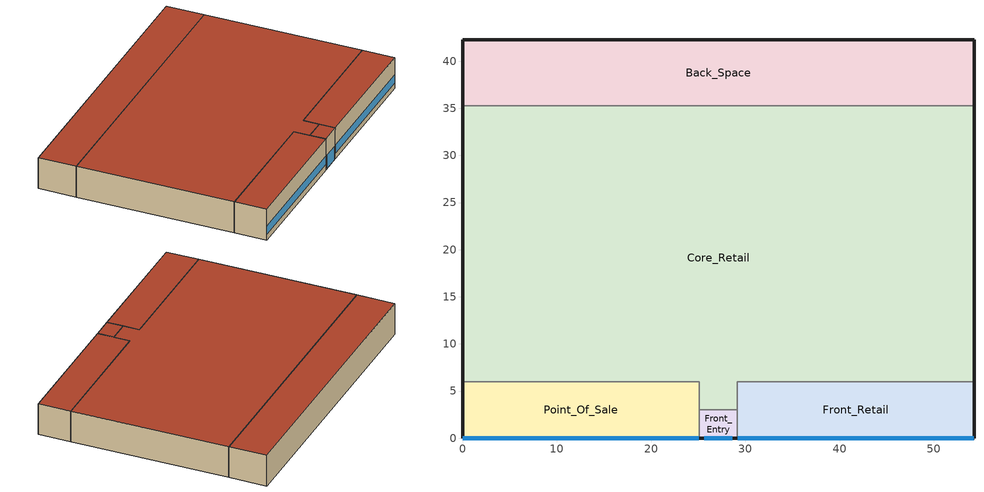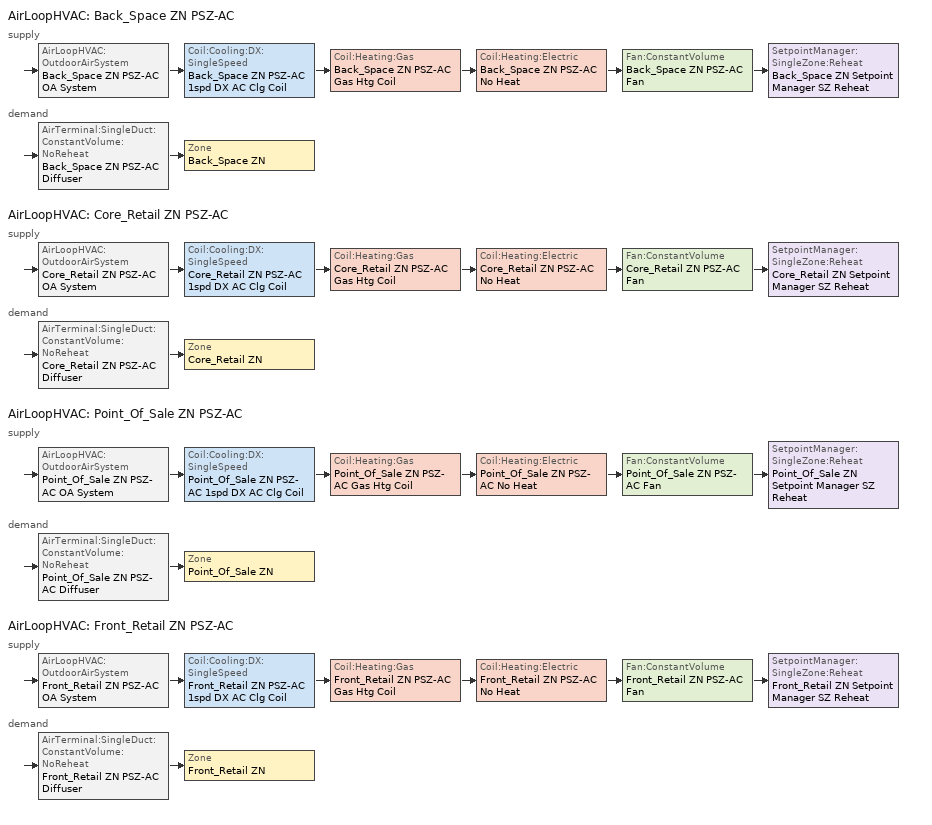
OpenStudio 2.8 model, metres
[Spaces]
Core_Retail
 floor ground: 54.27,35.27 54.27,6 29.14,6 29.14,3 25.14,3 25.14,6 0,6 0,35.27 z0
 wall outside: 54.27,6 54.27,35.27 / 0,35.27 0,6 z0:6.1
 wall to Point_Of_Sale: 0,6 25.14,6 25.14,3 z0:6.1
 wall to Back_Space: 54.27,35.27 0,35.27 z0:6.1
 wall to Front_Retail: 29.14,3 29.14,6 54.27,6 z0:6.1
 wall to Front_Entry: 25.14,3 29.14,3 z0:6.1
 roof outside: 29.14,3 29.14,6 54.27,6 54.27,35.27 0,35.27 0,6 25.14,6 25.14,3 z6.1
Front_Retail
 floor ground: 54.27,6 54.27,0 29.14,0 29.14,6 z0
 wall outside: 29.14,0 54.27,0 54.27,6 z0:6.1
 wall to Front_Entry: 29.14,3 29.14,0 z0:6.1
 window: 29.19,0 54.22,0 z1.14:2.66
 roof outside: 54.27,0 54.27,6 29.14,6 29.14,0 z6.1
Back_Space
 floor ground: 54.27,42.27 54.27,35.27 0,35.27 0,42.27 z0
 wall outside: 54.27,35.27 54.27,42.27 0,42.27 0,35.27 z0:6.1
 roof outside: 54.27,35.27 54.27,42.27 0,42.27 0,35.27 z6.1
Front_Entry
 floor ground: 29.14,3 29.14,0 25.14,0 25.14,3 z0
 wall outside: 25.14,0 29.14,0 z0:6.1
 wall to Point_Of_Sale: 25.14,3 25.14,0 z0:6.1
 window: 25.64,0 28.64,0 z0.05:2.66
 roof outside: 29.14,0 29.14,3 25.14,3 25.14,0 z6.1
Point_Of_Sale
 floor ground: 25.14,6 25.14,0 0,0 0,6 z0
 wall outside: 0,6 0,0 25.14,0 z0:6.1
 window: 0.05,0 25.09,0 z1.14:2.66
 roof outside: 25.14,0 25.14,6 0,6 0,0 z6.1
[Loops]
AirLoopHVAC 'Back_Space ZN PSZ-AC'
 supply: AirLoopHVAC:OutdoorAirSystem 'Back_Space ZN PSZ-AC OA System' > Coil:Cooling:DX:SingleSpeed 'Back_Space ZN PSZ-AC 1spd DX AC Clg Coil' > Coil:Heating:Gas 'Back_Space ZN PSZ-AC Gas Htg Coil' > Coil:Heating:Electric 'Back_Space ZN PSZ-AC No Heat' > Fan:ConstantVolume 'Back_Space ZN PSZ-AC Fan' > SetpointManager:SingleZone:Reheat 'Back_Space ZN Setpoint Manager SZ Reheat'
 demand: AirTerminal:SingleDuct:ConstantVolume:NoReheat 'Back_Space ZN PSZ-AC Diffuser' > Zone 'Back_Space ZN'
AirLoopHVAC 'Core_Retail ZN PSZ-AC'
 supply: AirLoopHVAC:OutdoorAirSystem 'Core_Retail ZN PSZ-AC OA System' > Coil:Cooling:DX:SingleSpeed 'Core_Retail ZN PSZ-AC 1spd DX AC Clg Coil' > Coil:Heating:Gas 'Core_Retail ZN PSZ-AC Gas Htg Coil' > Coil:Heating:Electric 'Core_Retail ZN PSZ-AC No Heat' > Fan:ConstantVolume 'Core_Retail ZN PSZ-AC Fan' > SetpointManager:SingleZone:Reheat 'Core_Retail ZN Setpoint Manager SZ Reheat'
 demand: AirTerminal:SingleDuct:ConstantVolume:NoReheat 'Core_Retail ZN PSZ-AC Diffuser' > Zone 'Core_Retail ZN'
AirLoopHVAC 'Point_Of_Sale ZN PSZ-AC'
 supply: AirLoopHVAC:OutdoorAirSystem 'Point_Of_Sale ZN PSZ-AC OA System' > Coil:Cooling:DX:SingleSpeed 'Point_Of_Sale ZN PSZ-AC 1spd DX AC Clg Coil' > Coil:Heating:Gas 'Point_Of_Sale ZN PSZ-AC Gas Htg Coil' > Coil:Heating:Electric 'Point_Of_Sale ZN PSZ-AC No Heat' > Fan:ConstantVolume 'Point_Of_Sale ZN PSZ-AC Fan' > SetpointManager:SingleZone:Reheat 'Point_Of_Sale ZN Setpoint Manager SZ Reheat'
 demand: AirTerminal:SingleDuct:ConstantVolume:NoReheat 'Point_Of_Sale ZN PSZ-AC Diffuser' > Zone 'Point_Of_Sale ZN'
AirLoopHVAC 'Front_Retail ZN PSZ-AC'
 supply: AirLoopHVAC:OutdoorAirSystem 'Front_Retail ZN PSZ-AC OA System' > Coil:Cooling:DX:SingleSpeed 'Front_Retail ZN PSZ-AC 1spd DX AC Clg Coil' > Coil:Heating:Gas 'Front_Retail ZN PSZ-AC Gas Htg Coil' > Coil:Heating:Electric 'Front_Retail ZN PSZ-AC No Heat' > Fan:ConstantVolume 'Front_Retail ZN PSZ-AC Fan' > SetpointManager:SingleZone:Reheat 'Front_Retail ZN Setpoint Manager SZ Reheat'
 demand: AirTerminal:SingleDuct:ConstantVolume:NoReheat 'Front_Retail ZN PSZ-AC Diffuser' > Zone 'Front_Retail ZN'
[Site]
Baltimore Blt Washngtn IntL_MD_USA: Latitude {deg}=39.17; Longitude {deg}=-76.68; Time Zone {hr}=-5; Elevation {m}=45; Terrain=City
[Building]
-RetailStandalone-ASHRAE 169-2006-4A created: 2018-12-05 09:45:46 -0800: North Axis {deg}=0; Default Construction Set=DOE Ref 1980-2004 - Retail - ASHRAE 169-2006-4A; Standards Number of Stories=1; Standards Number of Above Ground Stories=1; Standards Building Type=RetailStandalone
[Site:WaterMainsTemperature]
Calculation Method=Correlation; Annual Average Outdoor Air Temperature {C}=13.15; Maximum Difference In Monthly Average Outdoor Air Temperatures {deltaC}=25.8
[SizingPeriod:DesignDay] Barometric Pressure {Pa}=100786; Sky Clearness=0; Rain Indicator=0; Snow Indicator=0; Day of Month=21; Daylight Saving Time Indicator=0; Humidity Indicating Type=Wetbulb; Dry-Bulb Temperature Range Modifier Type=DefaultMultipliers
Name | Maximum Dry-Bulb Temperature {C} | Daily Dry-Bulb Temperature Range {deltaC} | Humidity Indicating Conditions at Maximum Dry-Bulb | Wind Speed {m/s} | Wind Direction {deg} | Month | Day Type | Solar Model Indicator | ASHRAE Taub | ASHRAE Taud
Baltimore Blt Washngtn IntL Ann Htg 99.6% Condns DB | -10.6 | 0 | -10.6 | 3.9 | 290 | 1 | WinterDesignDay | ASHRAEClearSky
Baltimore Blt Washngtn IntL Ann Clg .4% Condns DB=>MWB | 34.4 | 10.4 | 23.9 | 4.6 | 280 | 7 | SummerDesignDay | ASHRAETau | 0.552 | 1.769
[Site:GroundTemperature:BuildingSurface]
19.713, 19.665, 19.706, 19.745, 20.486, 22.11, 22.459, 22.554, 22.169, 20.607, 20.047, 19.805
[ClimateZones]
Climate Zone Institution Name 1=ASHRAE; Climate Zone Document Name 1=ANSI/ASHRAE Standard 169; Climate Zone Document Year 1=2006; Climate Zone Value 1=4A; Climate Zone Institution Name 2=CEC; Climate Zone Document Name 2=California Climate Zone Descriptions; Climate Zone Document Year 2=1995
[Material:NoMass] Thermal Absorptance=0.9; Solar Absorptance=0.7
Name | Roughness | Thermal Resistance {m2-K/W} | Visible Absorptance
CP02 CARPET PAD | VeryRough | 0.21648 | 0.8
Typical Insulation R-5.94 | Smooth | 1.04695 | 0.7
Typical Carpet Pad | Smooth | 0.21648 | 0.8
Typical Insulation R-16.12 | Smooth | 2.83962 | 0.7
Typical Insulation R-7.46 | Smooth | 1.31358 | 0.7
Typical Insulation | Smooth | 0.0282222 | 0.7
[Material]
Name | Roughness | Thickness {m} | Conductivity {W/m-K} | Density {kg/m3} | Specific Heat {J/kg-K} | Thermal Absorptance | Solar Absorptance | Visible Absorptance
100mm Normalweight concrete floor | MediumSmooth | 0.1016 | 2.31 | 2322 | 832
G01 13mm gypsum board | Smooth | 0.0127 | 0.16 | 800 | 1090 | 0.9 | 0.7 | 0.5
4 in. Normalweight Concrete Floor | MediumRough | 0.1016 | 2.31 | 2322 | 832 | 0.9 | 0.7 | 0.7
1IN Stucco | Smooth | 0.0253 | 0.6918 | 1858 | 837 | 0.9 | 0.7 | 0.92
8IN CONCRETE HW RefBldg | Rough | 0.2032 | 1.311 | 2240 | 836.8 | 0.9 | 0.7 | 0.7
1/2IN Gypsum | Smooth | 0.0127 | 0.16 | 784.9 | 830 | 0.9 | 0.4 | 0.4
Roof Membrane | VeryRough | 0.0095 | 0.16 | 1121.29 | 1460 | 0.9 | 0.7 | 0.7
Metal Roof Surface; F08 Metal surface | Smooth | 0.0008 | 45.28 | 7824 | 500 | 0.9 | 0.7 | 0.7
6 in. Normalweight Concrete Floor | MediumRough | 0.1524 | 2.31 | 2322 | 832 | 0.9 | 0.7 | 0.7
8 in. Concrete Block Basement Wall | MediumRough | 0.2032 | 1.326 | 1842 | 912 | 0.9 | 0.7 | 0.7
G05 25mm wood | MediumSmooth | 0.0254 | 0.15 | 608 | 1630 | 0.9 | 0.5 | 0.5
Std Wood 6inch | MediumSmooth | 0.15 | 0.12 | 540 | 1210 | 0.9 | 0.7 | 0.7
[Construction]
Typical Insulated Exterior Mass Floor: Typical Insulation R-5.94, 4 in. Normalweight Concrete Floor, Typical Carpet Pad
Typical Insulated Exterior Mass Wall R-8.33: 1IN Stucco, 8IN CONCRETE HW RefBldg, Typical Insulation R-5.94, 1/2IN Gypsum
Typical IEAD Roof R-17.24: Roof Membrane, Typical Insulation R-16.12, Metal Roof Surface
Typical Interior Floor: 100mm Normalweight concrete floor, CP02 CARPET PAD
Typical Interior Wall: G01 13mm gypsum board, G01 13mm gypsum board
Typical Interior Ceiling: CP02 CARPET PAD, 100mm Normalweight concrete floor
ext-slab: 6 in. Normalweight Concrete Floor
Typical Insulated Basement Mass Wall R-9.01: Typical Insulation R-7.46, 8 in. Concrete Block Basement Wall
U 0.59 SHGC 0.36 Simple Glazing Window U-0.59 SHGC 0.36: U 0.59 SHGC 0.36 Simple Glazing U-1.18 SHGC 0.36
U 0.59 SHGC 0.36 Simple Glazing Window U-0.59 SHGC 0.36 1: U 0.59 SHGC 0.36 Simple Glazing U-1.18 SHGC 0.36 1
Typical Insulated Metal Door: F08 Metal surface, Typical Insulation
U 0.88 SHGC 0.16 Sgl Ref-A-L Clr 6mm: REF A CLEAR LO 6MM
Typical Overhead Door: Typical Insulation
Typical Interior Window: Clear 3mm
Typical Interior Door; Typical Interior Partition: G05 25mm wood
InteriorFurnishings: Std Wood 6inch
[DefaultConstructionSet]
DOE Ref 1980-2004 - Retail - ASHRAE 169-2006-4A: Default Exterior Surface Constructions=Default Surface Constructions 1; Default Interior Surface Constructions=Default Surface Constructions 2; Default Ground Contact Surface Constructions=Default Surface Constructions 3; Default Exterior SubSurface Constructions=Default Sub Surface Constructions 1; Default Interior SubSurface Constructions=Default Sub Surface Constructions 2; Interior Partition Construction=Typical Interior Partition
[DefaultSurfaceConstructions]
Name | Floor Construction | Wall Construction | Roof Ceiling Construction
Default Surface Constructions 1 | Typical Insulated Exterior Mass Floor | Typical Insulated Exterior Mass Wall R-8.33 | Typical IEAD Roof R-17.24
Default Surface Constructions 2 | Typical Interior Floor | Typical Interior Wall | Typical Interior Ceiling
Default Surface Constructions 3 | ext-slab | Typical Insulated Basement Mass Wall R-9.01
[DefaultSubSurfaceConstructions]
Name | Fixed Window Construction | Operable Window Construction | Door Construction | Glass Door Construction | Overhead Door Construction | Tubular Daylight Dome Construction | Tubular Daylight Diffuser Construction
Default Sub Surface Constructions 1 | U 0.59 SHGC 0.36 Simple Glazing Window U-0.59 SHGC 0.36 | U 0.59 SHGC 0.36 Simple Glazing Window U-0.59 SHGC 0.36 1 | Typical Insulated Metal Door | U 0.88 SHGC 0.16 Sgl Ref-A-L Clr 6mm | Typical Overhead Door | Typical Interior Window | Typical Interior Window
Default Sub Surface Constructions 2 | Typical Interior Window | Typical Interior Window | Typical Interior Door
[WindowMaterial:SimpleGlazingSystem] U-Factor {W/m2-K}=6.72051; Solar Heat Gain Coefficient=0.36; Visible Transmittance=0.27
U 0.59 SHGC 0.36 Simple Glazing U-1.18 SHGC 0.36; U 0.59 SHGC 0.36 Simple Glazing U-1.18 SHGC 0.36 1
[WindowMaterial:Glazing] Optical Data Type=SpectralAverage; Infrared Transmittance at Normal Incidence=0; Front Side Infrared Hemispherical Emissivity=0.84; Conductivity {W/m-K}=0.9; Dirt Correction Factor for Solar and Visible Transmittance=1; Solar Diffusing=No
Name | Thickness {m} | Solar Transmittance at Normal Incidence | Front Side Solar Reflectance at Normal Incidence | Back Side Solar Reflectance at Normal Incidence | Visible Transmittance at Normal Incidence | Front Side Visible Reflectance at Normal Incidence | Back Side Visible Reflectance at Normal Incidence | Back Side Infrared Hemispherical Emissivity
REF A CLEAR LO 6MM | 0.006 | 0.066 | 0.341 | 0.493 | 0.08 | 0.41 | 0.37 | 0.4
Clear 3mm | 0.003 | 0.837 | 0.075 | 0.075 | 0.898 | 0.081 | 0.081 | 0.84
[Space] Building Story=Building Story 1; Part of Total Floor Area=Yes
Name | Space Type | Thermal Zone
Front_Entry | Retail Entry | Front_Entry ZN
Core_Retail | Retail Retail | Core_Retail ZN
Point_Of_Sale | Retail Point_of_Sale | Point_Of_Sale ZN
Front_Retail | Retail Retail | Front_Retail ZN
Back_Space | Retail Back_Space | Back_Space ZN
[BuildingStory]
Building Story 1: Nominal Z Coordinate {m}=0
[SpaceType] Standards Building Type=Retail
Name | Default Schedule Set | Design Specification Outdoor Air Object | Standards Space Type
Retail Back_Space | Retail Back_Space Schedule Set | Retail Back_Space Ventilation | Back_Space
Retail Entry | Retail Entry Schedule Set | Retail Entry Ventilation | Entry
Retail Point_of_Sale | Retail Point_of_Sale Schedule Set | Retail Point_of_Sale Ventilation | Point_of_Sale
Retail Retail | Retail Retail Schedule Set | Retail Retail Ventilation | Retail
[People:Definition] Number of People Calculation Method=People/Area; Fraction Radiant=0.3
Name | People per Space Floor Area {person/m2}
Retail Back_Space People Definition | 0.0358438
Retail Entry People Definition; Retail Point_of_Sale People Definition; Retail Retail People Definition | 0.161459
[People] Work Efficiency Schedule=Work Efficiency Schedule; Clothing Insulation Schedule=Clothing Schedule; Air Velocity Schedule=Air Velocity Schedule; Multiplier=1
Name | People Definition | Space or SpaceType
Retail Back_Space People | Retail Back_Space People Definition | Retail Back_Space
Retail Entry People | Retail Entry People Definition | Retail Entry
Retail Point_of_Sale People | Retail Point_of_Sale People Definition | Retail Point_of_Sale
Retail Retail People | Retail Retail People Definition | Retail Retail
[Lights:Definition] Design Level Calculation Method=Watts/Area; Fraction Radiant=0.7; Fraction Visible=0.2
Name | Watts per Space Floor Area {W/m2}
Retail Back_Space Lights Definition | 12.55
Retail Entry Lights Definition; Retail Point_of_Sale Lights Definition; Retail Retail Lights Definition | 36.2501
[Lights] Fraction Replaceable=0
Name | Lights Definition | Space or SpaceType
Retail Back_Space Lights | Retail Back_Space Lights Definition | Retail Back_Space
Retail Entry Lights | Retail Entry Lights Definition | Retail Entry
Retail Point_of_Sale Lights | Retail Point_of_Sale Lights Definition | Retail Point_of_Sale
Retail Retail Lights | Retail Retail Lights Definition | Retail Retail
[ElectricEquipment:Definition] Design Level Calculation Method=Watts/Area; Fraction Radiant=0.5
Name | Watts per Space Floor Area {W/m2}
Retail Back_Space Elec Equip Definition | 8.07293
Retail Point_of_Sale Elec Equip Definition | 21.5278
Retail Retail Elec Equip Definition | 3.22917
[ElectricEquipment]
Name | Electric Equipment Definition | Space or SpaceType
Retail Back_Space Elec Equip | Retail Back_Space Elec Equip Definition | Retail Back_Space
Retail Point_of_Sale Elec Equip | Retail Point_of_Sale Elec Equip Definition | Retail Point_of_Sale
Retail Retail Elec Equip | Retail Retail Elec Equip Definition | Retail Retail
[DesignSpecification:OutdoorAir] Outdoor Air Method=Sum
Name | Outdoor Air Flow per Floor Area {m3/s-m2}
Retail Back_Space Ventilation | 0.000762
Retail Entry Ventilation; Retail Point_of_Sale Ventilation; Retail Retail Ventilation | 0.001524
[SpaceInfiltration:DesignFlowRate] Design Flow Rate Calculation Method=Flow/ExteriorArea; Flow per Exterior Surface Area {m3/s-m2}=0.00113386; Constant Term Coefficient=1; Temperature Term Coefficient=0; Velocity Term Coefficient=0; Velocity Squared Term Coefficient=0
Name | Space or SpaceType
Retail Back_Space Infiltration | Retail Back_Space
Retail Entry Infiltration | Retail Entry
Retail Point_of_Sale Infiltration | Retail Point_of_Sale
Retail Retail Infiltration | Retail Retail
[DefaultScheduleSet] Number of People Schedule=Retail Bldg Occ; People Activity Level Schedule=Retail Activity; Lighting Schedule=Retail Bldg Light; Electric Equipment Schedule=Retail Bldg Equip; Infiltration Schedule=Retail Infil Half On
Retail Back_Space Schedule Set; Retail Entry Schedule Set; Retail Point_of_Sale Schedule Set; Retail Retail Schedule Set
[ThermostatSetpoint:DualSetpoint] Heating Setpoint Temperature Schedule=Retail HtgSetp
Name | Cooling Setpoint Temperature Schedule
Retail Back_Space Thermostat 1; Retail Retail Thermostat 1; Retail Retail Thermostat 2; Retail Point_of_Sale Thermostat 1 | Retail ClgSetp
Retail Entry Thermostat 1 | Retail FRONT ENTRY COOLING
[InternalMass:Definition]
Internal Mass Definition 1: Construction=InteriorFurnishings; Design Level Calculation Method=SurfaceArea/Area; Surface Area per Space Floor Area=2
[InternalMass] Internal Mass Definition=Internal Mass Definition 1; Multiplier=1
Name | Space or SpaceType
Back_Space Mass | Back_Space
Core_Retail Mass | Core_Retail
Point_Of_Sale Mass | Point_Of_Sale
Front_Retail Mass | Front_Retail
Front_Entry Mass | Front_Entry
[ThermalZone] Use Ideal Air Loads=No
Name | Thermostat
Back_Space ZN | Retail Back_Space Thermostat 1
Core_Retail ZN | Retail Retail Thermostat 1
Front_Entry ZN | Retail Entry Thermostat 1
Front_Retail ZN | Retail Retail Thermostat 2
Point_Of_Sale ZN | Retail Point_of_Sale Thermostat 1
[Sizing:Zone] Zone Cooling Design Supply Air Temperature Input Method=SupplyAirTemperature; Zone Cooling Design Supply Air Temperature Difference {deltaC}=11.11; Zone Heating Design Supply Air Temperature Input Method=SupplyAirTemperature; Zone Heating Design Supply Air Temperature {C}=50; Zone Heating Design Supply Air Temperature Difference {deltaC}=11.11; Zone Cooling Design Supply Air Humidity Ratio {kg-H2O/kg-air}=0.0085; Zone Heating Design Supply Air Humidity Ratio {kg-H2O/kg-air}=0.008; Cooling Design Air Flow Method=DesignDay; Heating Design Air Flow Method=DesignDay; Account for Dedicated Outdoor Air System=No; Dedicated Outdoor Air System Control Strategy=NeutralSupplyAir; Dedicated Outdoor Air Low Setpoint Temperature for Design {C}=autosize; Dedicated Outdoor Air High Setpoint Temperature for Design {C}=autosize
Name | Zone Cooling Design Supply Air Temperature {C}
Back_Space ZN; Core_Retail ZN; Front_Retail ZN; Point_Of_Sale ZN | 12.7778
Front_Entry ZN | 14
[Zone equipment]
Back_Space ZN: Back_Space ZN PSZ-AC Diffuser
Core_Retail ZN: Core_Retail ZN PSZ-AC Diffuser
Front_Entry ZN: Front_Entry ZN Unit Heater
Front_Retail ZN: Front_Retail ZN PSZ-AC Diffuser
Point_Of_Sale ZN: Point_Of_Sale ZN PSZ-AC Diffuser
[AirLoopHVAC] Availability Schedule=RetailStandalone HVACOperationSchd; Design Supply Air Flow Rate {m3/s}=AutoSize
Back_Space ZN PSZ-AC; Core_Retail ZN PSZ-AC; Point_Of_Sale ZN PSZ-AC; Front_Retail ZN PSZ-AC
[Sizing:System] Type of Load to Size On=Sensible; Design Outdoor Air Flow Rate {m3/s}=Autosize; Central Heating Maximum System Air Flow Ratio=1; Preheat Design Temperature {C}=7.22222; Preheat Design Humidity Ratio {kg-H2O/kg-Air}=0.008; Precool Design Temperature {C}=12.7778; Precool Design Humidity Ratio {kg-H2O/kg-Air}=0.008; Central Cooling Design Supply Air Temperature {C}=12.7778; Central Heating Design Supply Air Temperature {C}=50; Sizing Option=Coincident; 100% Outdoor Air in Cooling=No; 100% Outdoor Air in Heating=No; Central Cooling Design Supply Air Humidity Ratio {kg-H2O/kg-Air}=0.0085; Central Heating Design Supply Air Humidity Ratio {kg-H2O/kg-Air}=0.008; Cooling Design Air Flow Method=DesignDay; Cooling Design Air Flow Rate {m3/s}=0; Heating Design Air Flow Method=DesignDay; Heating Design Air Flow Rate {m3/s}=0; System Outdoor Air Method=ZoneSum; Zone Maximum Outdoor Air Fraction=1; Cooling Supply Air Flow Rate Per Floor Area {m3/s-m2}=0.00996765; Cooling Fraction of Autosized Cooling Supply Air Flow Rate=1; Cooling Supply Air Flow Rate Per Unit Cooling Capacity {m3/s-W}=3.94755e-05; Heating Supply Air Flow Rate Per Floor Area {m3/s-m2}=0.00996765; Heating Fraction of Autosized Heating Supply Air Flow Rate=1; Heating Fraction of Autosized Cooling Supply Air Flow Rate=1; Heating Supply Air Flow Rate Per Unit Heating Capacity {m3/s-W}=3.15882e-05; Cooling Design Capacity Method=CoolingDesignCapacity; Cooling Design Capacity {W}=autosize; Cooling Design Capacity Per Floor Area {W/m2}=234.7; Fraction of Autosized Cooling Design Capacity=1; Heating Design Capacity Method=HeatingDesignCapacity; Heating Design Capacity {W}=autosize; Heating Design Capacity Per Floor Area {W/m2}=157; Fraction of Autosized Heating Design Capacity=1; Central Cooling Capacity Control Method=OnOff
Back_Space ZN PSZ-AC; Core_Retail ZN PSZ-AC; Point_Of_Sale ZN PSZ-AC; Front_Retail ZN PSZ-AC
[SetpointManager:SingleZone:Reheat] Minimum Supply Air Temperature {C}=12.7778; Maximum Supply Air Temperature {C}=50
Name | Control Zone
Back_Space ZN Setpoint Manager SZ Reheat | Back_Space ZN
Core_Retail ZN Setpoint Manager SZ Reheat | Core_Retail ZN
Point_Of_Sale ZN Setpoint Manager SZ Reheat | Point_Of_Sale ZN
Front_Retail ZN Setpoint Manager SZ Reheat | Front_Retail ZN
[Fan:ConstantVolume] Maximum Flow Rate {m3/s}=AutoSize; Motor In Airstream Fraction=1
Name | Availability Schedule | Fan Total Efficiency | Pressure Rise {Pa} | Motor Efficiency
Back_Space ZN PSZ-AC Fan; Core_Retail ZN PSZ-AC Fan; Point_Of_Sale ZN PSZ-AC Fan; Front_Retail ZN PSZ-AC Fan | RetailStandalone HVACOperationSchd | 0.54 | 622.722 | 0.9
Front_Entry ZN UnitHeater Fan | Always On | 0.53625 | 49.8178 | 0.825
[Coil:Heating:Gas] Availability Schedule=Always On Discrete; Gas Burner Efficiency=0.8; Nominal Capacity {W}=AutoSize; Parasitic Electric Load {W}=0; Parasitic Gas Load {W}=0
Back_Space ZN PSZ-AC Gas Htg Coil; Core_Retail ZN PSZ-AC Gas Htg Coil; Point_Of_Sale ZN PSZ-AC Gas Htg Coil; Front_Retail ZN PSZ-AC Gas Htg Coil
[Coil:Heating:Electric] Efficiency=1
Name | Availability Schedule | Nominal Capacity {W}
Back_Space ZN PSZ-AC No Heat; Core_Retail ZN PSZ-AC No Heat; Point_Of_Sale ZN PSZ-AC No Heat; Front_Retail ZN PSZ-AC No Heat | Always Off Discrete | 0
Front_Entry ZN UnitHeater Electric Htg Coil | Always On
[Coil:Cooling:DX:SingleSpeed] Availability Schedule=Always On Discrete; Rated Total Cooling Capacity {W}=autosize; Rated Sensible Heat Ratio=autosize; Rated COP {W/W}=3; Rated Air Flow Rate {m3/s}=autosize; Rated Evaporator Fan Power Per Volume Flow Rate {W/(m3/s)}=773.3; Condenser Type=AirCooled; Evaporative Condenser Effectiveness=0; Evaporative Condenser Air Flow Rate {m3/s}=Autosize; Evaporative Condenser Pump Rated Power Consumption {W}=Autosize; Crankcase Heater Capacity {W}=0; Maximum Outdoor Dry-Bulb Temperature for Crankcase Heater Operation {C}=0; Basin Heater Capacity {W/K}=0; Basin Heater Setpoint Temperature {C}=10
Name | Total Cooling Capacity Function of Temperature Curve | Total Cooling Capacity Function of Flow Fraction Curve | Energy Input Ratio Function of Temperature Curve | Energy Input Ratio Function of Flow Fraction Curve | Part Load Fraction Correlation Curve
Back_Space ZN PSZ-AC 1spd DX AC Clg Coil | Curve Biquadratic 3 | Curve Quadratic 4 | Curve Biquadratic 4 | Curve Quadratic 5 | Curve Quadratic 6
Core_Retail ZN PSZ-AC 1spd DX AC Clg Coil | Curve Biquadratic 7 | Curve Quadratic 10 | Curve Biquadratic 8 | Curve Quadratic 11 | Curve Quadratic 12
Point_Of_Sale ZN PSZ-AC 1spd DX AC Clg Coil | Curve Biquadratic 11 | Curve Quadratic 16 | Curve Biquadratic 12 | Curve Quadratic 17 | Curve Quadratic 18
Front_Retail ZN PSZ-AC 1spd DX AC Clg Coil | Curve Biquadratic 15 | Curve Quadratic 22 | Curve Biquadratic 16 | Curve Quadratic 23 | Curve Quadratic 24
[Controller:OutdoorAir] Minimum Outdoor Air Flow Rate {m3/s}=0; Maximum Outdoor Air Flow Rate {m3/s}=Autosize; Economizer Control Type=NoEconomizer; Economizer Control Action Type=ModulateFlow; Economizer Maximum Limit Dry-Bulb Temperature {C}=28; Economizer Maximum Limit Enthalpy {J/kg}=64000; Lockout Type=NoLockout; Minimum Limit Type=FixedMinimum; Minimum Outdoor Air Schedule=RetailStandalone MinOA_MotorizedDamper_Sched; High Humidity Control=No; Heat Recovery Bypass Control Type=BypassWhenWithinEconomizerLimits
Name | Controller Mechanical Ventilation
Back_Space ZN PSZ-AC OA System Controller | Controller Mechanical Ventilation 1
Core_Retail ZN PSZ-AC OA System Controller | Controller Mechanical Ventilation 2
Point_Of_Sale ZN PSZ-AC OA System Controller | Controller Mechanical Ventilation 3
Front_Retail ZN PSZ-AC OA System Controller | Controller Mechanical Ventilation 4
[Controller:MechanicalVentilation] Availability Schedule=Always On Discrete; System Outdoor Air Method=ZoneSum
Controller Mechanical Ventilation 1; Controller Mechanical Ventilation 2; Controller Mechanical Ventilation 3; Controller Mechanical Ventilation 4
[AirLoopHVAC:OutdoorAirSystem]
Name | Controller
Back_Space ZN PSZ-AC OA System | Back_Space ZN PSZ-AC OA System Controller
Core_Retail ZN PSZ-AC OA System | Core_Retail ZN PSZ-AC OA System Controller
Point_Of_Sale ZN PSZ-AC OA System | Point_Of_Sale ZN PSZ-AC OA System Controller
Front_Retail ZN PSZ-AC OA System | Front_Retail ZN PSZ-AC OA System Controller
[AvailabilityManager:NightCycle] Control Type=CycleOnAny; Thermostat Tolerance {deltaC}=1; Cycling Run Time {s}=1800
Availability Manager Night Cycle 1; Availability Manager Night Cycle 2; Availability Manager Night Cycle 3; Availability Manager Night Cycle 4
[AirTerminal:SingleDuct:ConstantVolume:NoReheat] Availability Schedule=Always On Discrete; Maximum Air Flow Rate {m3/s}=AutoSize
Back_Space ZN PSZ-AC Diffuser; Core_Retail ZN PSZ-AC Diffuser; Point_Of_Sale ZN PSZ-AC Diffuser; Front_Retail ZN PSZ-AC Diffuser
[ZoneHVAC:UnitHeater]
Front_Entry ZN Unit Heater: Availability Schedule=Always On; Supply Air Fan=Front_Entry ZN UnitHeater Fan; Maximum Supply Air Flow Rate {m3/s}=autosize; Fan Control Type=OnOff; Heating Coil=Front_Entry ZN UnitHeater Electric Htg Coil; Minimum Hot Water Flow Rate {m3/s}=0; Heating Convergence Tolerance=0.001
[Exterior:Lights:Definition]
NonDimming Exterior Lights Def: Design Level {W}=9995
[Exterior:Lights]
NonDimming Exterior Lights Def: Exterior Lights Definition=NonDimming Exterior Lights Def; Schedule=Always On; Control Option=AstronomicalClock
[Schedule:Ruleset]
Name | Default Day Schedule | Summer Design Day Schedule | Winter Design Day Schedule
Clothing Schedule | Clothing Schedule Default Winter Clothes
Air Velocity Schedule | Air Velocity Schedule Default
Work Efficiency Schedule | Work Efficiency Schedule Default
Retail Bldg Occ | Retail Bldg Occ Default | Retail Bldg Occ Summer Design Day | Retail Bldg Occ Winter Design Day
Retail Activity | Retail Activity Default | Retail Activity Summer Design Day | Retail Activity Winter Design Day
Retail Bldg Light | Retail Bldg Light Default | Retail Bldg Light Summer Design Day | Retail Bldg Light Winter Design Day
Retail Bldg Equip | Retail Bldg Equip Default | Retail Bldg Equip Summer Design Day | Retail Bldg Equip Winter Design Day
Retail Infil Half On | Retail Infil Half On Default | Retail Infil Half On Summer Design Day | Retail Infil Half On Winter Design Day
Retail HtgSetp | Retail HtgSetp Default | Retail HtgSetp Summer Design Day | Retail HtgSetp Winter Design Day
Retail ClgSetp | Retail ClgSetp Default | Retail ClgSetp Summer Design Day | Retail ClgSetp Winter Design Day
Retail FRONT ENTRY COOLING | Retail FRONT ENTRY COOLING Default | Retail FRONT ENTRY COOLING Summer Design Day | Retail FRONT ENTRY COOLING Winter Design Day
RetailStandalone HVACOperationSchd | RetailStandalone HVACOperationSchd Default | RetailStandalone HVACOperationSchd Summer Design Day | RetailStandalone HVACOperationSchd Winter Design Day
RetailStandalone MinOA_MotorizedDamper_Sched | RetailStandalone MinOA_MotorizedDamper_Sched Default | RetailStandalone MinOA_MotorizedDamper_Sched Summer Design Day | RetailStandalone MinOA_MotorizedDamper_Sched Winter Design Day
Always On | Always On Default
[Schedule:Day]
Clothing Schedule Default Winter Clothes; Retail Bldg Occ Winter Design Day; Retail Bldg Occ Summer Design Day; Retail Bldg Light Summer Design Day; Retail Bldg Equip Summer Design Day; Retail Infil Half On Winter Design Day; RetailStandalone MinOA_MotorizedDamper_Sched Winter Design Day; Always On Default: 24, 0, 1
Clothing Schedule Summer Clothes: 24, 0, 0.5
Air Velocity Schedule Default: 24, 0, 0.2
Work Efficiency Schedule Default; Retail Bldg Light Winter Design Day; Retail Bldg Equip Winter Design Day: 24, 0, 0
Retail Bldg Occ Default: 7, 0, 0, 8, 0, 0.1, 9, 0, 0.2, 11, 0, 0.5, 15, 0, 0.7, 16, 0, 0.8, 17, 0, 0.7, 19, 0, 0.5, 21, 0, 0.3, 24, 0, 0
Retail Bldg Occ Sat Day: 7, 0, 0, 8, 0, 0.1, 9, 0, 0.2, 10, 0, 0.5, 11, 0, 0.6, 17, 0, 0.8, 18, 0, 0.6, 21, 0, 0.2, 22, 0, 0.1, 24, 0, 0
Retail Bldg Occ Sun Day: 9, 0, 0, 10, 0, 0.1, 12, 0, 0.2, 17, 0, 0.4, 18, 0, 0.2, 19, 0, 0.1, 24, 0, 0
Retail Activity Default; Retail Activity Winter Design Day; Retail Activity Summer Design Day: 24, 0, 120
Retail Bldg Light Default: 7, 0, 0.05, 8, 0, 0.2, 9, 0, 0.5, 18, 0, 0.9, 20, 0, 0.6, 21, 0, 0.5, 22, 0, 0.2, 24, 0, 0.05
Retail Bldg Light Sat Day: 7, 0, 0.05, 8, 0, 0.1, 9, 0, 0.3, 10, 0, 0.6, 18, 0, 0.9, 19, 0, 0.5, 21, 0, 0.3, 22, 0, 0.1, 24, 0, 0.05
Retail Bldg Light Sun Day: 8, 0, 0.05, 10, 0, 0.1, 12, 0, 0.4, 17, 0, 0.6, 18, 0, 0.4, 19, 0, 0.2, 24, 0, 0.05
Retail Bldg Equip Default: 7, 0, 0.2, 8, 0, 0.4, 9, 0, 0.7, 18, 0, 0.9, 20, 0, 0.8, 21, 0, 0.7, 22, 0, 0.4, 24, 0, 0.2
Retail Bldg Equip Sat Day: 7, 0, 0.15, 8, 0, 0.3, 9, 0, 0.5, 10, 0, 0.8, 18, 0, 0.9, 19, 0, 0.7, 21, 0, 0.5, 22, 0, 0.3, 24, 0, 0.15
Retail Bldg Equip Sun Day: 8, 0, 0.15, 10, 0, 0.3, 12, 0, 0.6, 17, 0, 0.8, 18, 0, 0.6, 19, 0, 0.4, 24, 0, 0.15
Retail Infil Half On Default; Retail Infil Half On Summer Design Day: 6, 0, 1, 21, 0, 0.5, 24, 0, 1
Retail Infil Half On Sat Day: 6, 0, 1, 22, 0, 0.5, 24, 0, 1
Retail Infil Half On Sun Day: 8, 0, 1, 17, 0, 0.5, 24, 0, 1
Retail HtgSetp Default: 6, 0, 15.6, 21, 0, 21, 24, 0, 15.6
Retail HtgSetp Sat Day: 6, 0, 15.6, 22, 0, 21, 24, 0, 15.6
Retail HtgSetp Summer Design Day: 24, 0, 15.6
Retail HtgSetp Sun Day: 8, 0, 15.6, 19, 0, 21, 24, 0, 15.6
Retail HtgSetp Winter Design Day: 24, 0, 21
Retail ClgSetp Default; Retail ClgSetp Summer Design Day: 6, 0, 30, 21, 0, 24, 24, 0, 30
Retail ClgSetp Sat Day: 6, 0, 30, 22, 0, 24, 24, 0, 30
Retail ClgSetp Sun Day: 8, 0, 30, 19, 0, 24, 24, 0, 30
Retail ClgSetp Winter Design Day: 24, 0, 30
Retail FRONT ENTRY COOLING Default; Retail FRONT ENTRY COOLING Winter Design Day; Retail FRONT ENTRY COOLING Summer Design Day: 24, 0, 90
RetailStandalone HVACOperationSchd Default: 8, 0, 0, 19, 0, 1, 24, 0, 0
RetailStandalone HVACOperationSchd Summer Design Day; RetailStandalone HVACOperationSchd SmrDsn|Wkdy Day: 6, 0, 0, 21, 0, 1, 24, 0, 0
RetailStandalone HVACOperationSchd Winter Design Day; RetailStandalone HVACOperationSchd WntrDsn|Sat Day: 6, 0, 0, 22, 0, 1, 24, 0, 0
RetailStandalone MinOA_MotorizedDamper_Sched Default: 9, 0, 0, 19, 0, 1, 24, 0, 0
RetailStandalone MinOA_MotorizedDamper_Sched Sat Day: 7, 0, 0, 22, 0, 1, 24, 0, 0
RetailStandalone MinOA_MotorizedDamper_Sched Summer Design Day; RetailStandalone MinOA_MotorizedDamper_Sched SmrDsn|Wkdy Day: 7, 0, 0, 21, 0, 1, 24, 0, 0
[Schedule:Rule] Date Specification Type=DateRange; Start Day=1
Name | Schedule Ruleset | Rule Order | Day Schedule | Start Month | End Month | End Day | Apply Saturday | Apply Sunday | Apply Monday | Apply Tuesday | Apply Wednesday | Apply Thursday | Apply Friday
Schedule Rule 1 | Clothing Schedule | 0 | Clothing Schedule Summer Clothes | 5 | 9 | 30
Schedule Rule 2 | Retail Bldg Occ | 1 | Retail Bldg Occ Sat Day | 1 | 12 | 31 | Yes
Schedule Rule 3 | Retail Bldg Occ | 0 | Retail Bldg Occ Sun Day | 1 | 12 | 31 |  | Yes
Schedule Rule 4 | Retail Bldg Light | 1 | Retail Bldg Light Sat Day | 1 | 12 | 31 | Yes
Schedule Rule 5 | Retail Bldg Light | 0 | Retail Bldg Light Sun Day | 1 | 12 | 31 |  | Yes
Schedule Rule 6 | Retail Bldg Equip | 1 | Retail Bldg Equip Sat Day | 1 | 12 | 31 | Yes
Schedule Rule 7 | Retail Bldg Equip | 0 | Retail Bldg Equip Sun Day | 1 | 12 | 31 |  | Yes
Schedule Rule 8 | Retail Infil Half On | 1 | Retail Infil Half On Sat Day | 1 | 12 | 31 | Yes
Schedule Rule 9 | Retail Infil Half On | 0 | Retail Infil Half On Sun Day | 1 | 12 | 31 |  | Yes
Schedule Rule 10 | Retail HtgSetp | 1 | Retail HtgSetp Sat Day | 1 | 12 | 31 | Yes
Schedule Rule 11 | Retail HtgSetp | 0 | Retail HtgSetp Sun Day | 1 | 12 | 31 |  | Yes
Schedule Rule 12 | Retail ClgSetp | 1 | Retail ClgSetp Sat Day | 1 | 12 | 31 | Yes
Schedule Rule 13 | Retail ClgSetp | 0 | Retail ClgSetp Sun Day | 1 | 12 | 31 |  | Yes
Schedule Rule 14 | RetailStandalone HVACOperationSchd | 1 | RetailStandalone HVACOperationSchd SmrDsn|Wkdy Day | 1 | 12 | 31 |  |  | Yes | Yes | Yes | Yes | Yes
Schedule Rule 15 | RetailStandalone HVACOperationSchd | 0 | RetailStandalone HVACOperationSchd WntrDsn|Sat Day | 1 | 12 | 31 | Yes
Schedule Rule 16 | RetailStandalone MinOA_MotorizedDamper_Sched | 1 | RetailStandalone MinOA_MotorizedDamper_Sched Sat Day | 1 | 12 | 31 | Yes
Schedule Rule 17 | RetailStandalone MinOA_MotorizedDamper_Sched | 0 | RetailStandalone MinOA_MotorizedDamper_Sched SmrDsn|Wkdy Day | 1 | 12 | 31 |  |  | Yes | Yes | Yes | Yes | Yes
[Schedule:Constant]
Name | Value
Always On Discrete | 1
Always Off Discrete | 0
[Curve:Biquadratic] Minimum Value of x=-100; Maximum Value of x=100; Minimum Value of y=-100; Maximum Value of y=100
Name | Coefficient1 Constant | Coefficient2 x | Coefficient3 x**2 | Coefficient4 y | Coefficient5 y**2 | Coefficient6 x*y
Curve Biquadratic 3; Curve Biquadratic 7; Curve Biquadratic 11; Curve Biquadratic 15 | 0.971212 | -0.0152755 | 0.00144345 | -0.00039321 | -6.8364e-06 | -0.000290596
Curve Biquadratic 4; Curve Biquadratic 8; Curve Biquadratic 12; Curve Biquadratic 16 | 0.286871 | 0.0239022 | -0.000810648 | 0.0134585 | 0.000338936 | -0.000487004
[Curve:Quadratic]
Name | Coefficient1 Constant | Coefficient2 x | Coefficient3 x**2 | Minimum Value of x | Maximum Value of x | Minimum Curve Output | Maximum Curve Output
Curve Quadratic 4; Curve Quadratic 5; Curve Quadratic 10; Curve Quadratic 11; Curve Quadratic 16; Curve Quadratic 17; Curve Quadratic 22; Curve Quadratic 23 | 1 | 0 | 0 | -100 | 100
Curve Quadratic 6; Curve Quadratic 12; Curve Quadratic 18; Curve Quadratic 24 | 0.909496 | 0.0986477 | -0.00819488 | 0 | 1 | 0.7 | 1
